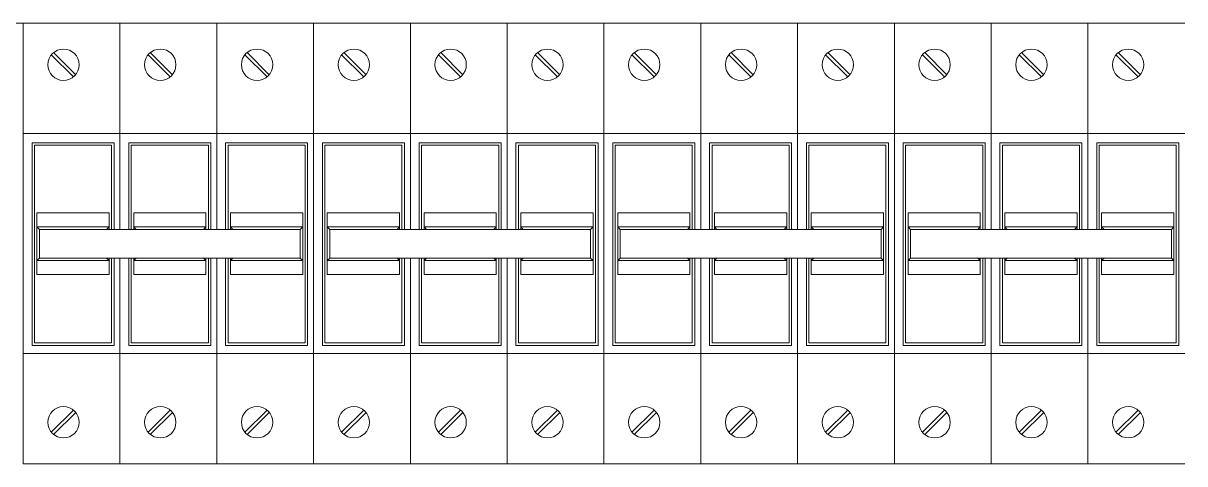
# Model space of a CAD drawing. Header units: millimetres. Extents: x 2046 to 14753, y 2361 to 29276.
# Drawn here: x 10101.03 to 10122.63, y 3659.49 to 3667.67 of the extents above; entities that cross this region are included whole.
import ezdxf

# ---------------------------------------------------------------- set-up
doc = ezdxf.new("R2010")
doc.units = ezdxf.units.MM

msp = doc.modelspace()

# ---------------------------------------------------------------- linework, layer by layer
at = {"lineweight": 9}
for p, q in [((10099.227, 3667.672), (10101.027, 3667.672)), ((10101.027, 3667.672), (10101.027, 3659.49)), ((10101.027, 3667.672), (10101.027, 3659.49)), ((10102.827, 3667.672), (10101.027, 3667.672)), ((10101.027, 3667.672), (10102.827, 3667.672)), ((10102.827, 3667.672), (10102.827, 3663.842)), ((10104.627, 3667.672), (10102.827, 3667.672)), ((10102.827, 3667.672), (10104.627, 3667.672)), ((10102.827, 3667.672), (10102.827, 3663.842)), ((10104.627, 3667.672), (10104.627, 3663.842)), ((10106.427, 3667.672), (10104.627, 3667.672)), ((10104.627, 3667.672), (10106.427, 3667.672)), ((10104.627, 3667.672), (10104.627, 3663.842)), ((10106.427, 3667.672), (10106.427, 3659.49)), ((10106.427, 3667.672), (10106.427, 3659.49)), ((10108.227, 3667.672), (10106.427, 3667.672)), ((10106.427, 3667.672), (10108.227, 3667.672)), ((10108.227, 3667.672), (10108.227, 3663.842)), ((10110.027, 3667.672), (10108.227, 3667.672)), ((10108.227, 3667.672), (10110.027, 3667.672)), ((10108.227, 3667.672), (10108.227, 3663.842)), ((10110.027, 3667.672), (10110.027, 3663.842)), ((10111.827, 3667.672), (10110.027, 3667.672)), ((10110.027, 3667.672), (10111.827, 3667.672)), ((10110.027, 3667.672), (10110.027, 3663.842)), ((10111.827, 3667.672), (10111.827, 3659.49)), ((10111.827, 3667.672), (10111.827, 3659.49)), ((10113.627, 3667.672), (10111.827, 3667.672)), ((10111.827, 3667.672), (10113.627, 3667.672)), ((10113.627, 3667.672), (10113.627, 3663.842)), ((10115.427, 3667.672), (10113.627, 3667.672)), ((10113.627, 3667.672), (10115.427, 3667.672)), ((10113.627, 3667.672), (10113.627, 3663.842)), ((10115.427, 3667.672), (10115.427, 3663.842)), ((10117.227, 3667.672), (10115.427, 3667.672)), ((10115.427, 3667.672), (10117.227, 3667.672)), ((10115.427, 3667.672), (10115.427, 3663.842)), ((10117.227, 3667.672), (10117.227, 3659.49)), ((10117.227, 3667.672), (10117.227, 3659.49)), ((10119.027, 3667.672), (10117.227, 3667.672)), ((10117.227, 3667.672), (10119.027, 3667.672)), ((10119.027, 3667.672), (10119.027, 3663.842)), ((10120.827, 3667.672), (10119.027, 3667.672)), ((10119.027, 3667.672), (10120.827, 3667.672)), ((10119.027, 3667.672), (10119.027, 3663.842)), ((10120.827, 3667.672), (10120.827, 3663.842)), ((10122.627, 3667.672), (10120.827, 3667.672)), ((10120.827, 3667.672), (10122.627, 3667.672)), ((10120.827, 3667.672), (10120.827, 3663.842)), ((10101.548, 3667.087), (10101.961, 3666.674)), ((10101.591, 3667.13), (10102.004, 3666.717)), ((10103.348, 3667.087), (10103.761, 3666.674)), ((10103.391, 3667.13), (10103.804, 3666.717)), ((10105.148, 3667.087), (10105.561, 3666.674)), ((10105.191, 3667.13), (10105.604, 3666.717)), ((10106.948, 3667.087), (10107.361, 3666.674)), ((10106.991, 3667.13), (10107.404, 3666.717)), ((10108.748, 3667.087), (10109.161, 3666.674)), ((10108.791, 3667.13), (10109.204, 3666.717)), ((10110.548, 3667.087), (10110.961, 3666.674)), ((10110.591, 3667.13), (10111.004, 3666.717)), ((10112.348, 3667.087), (10112.761, 3666.674)), ((10112.391, 3667.13), (10112.804, 3666.717)), ((10114.148, 3667.087), (10114.561, 3666.674)), ((10114.191, 3667.13), (10114.604, 3666.717)), ((10115.948, 3667.087), (10116.361, 3666.674)), ((10115.991, 3667.13), (10116.404, 3666.717)), ((10117.748, 3667.087), (10118.161, 3666.674)), ((10117.791, 3667.13), (10118.204, 3666.717)), ((10119.548, 3667.087), (10119.961, 3666.674)), ((10119.591, 3667.13), (10120.004, 3666.717)), ((10121.348, 3667.087), (10121.761, 3666.674)), ((10121.391, 3667.13), (10121.804, 3666.717)), ((10101.027, 3665.627), (10101.027, 3661.536)), ((10102.827, 3665.627), (10101.027, 3665.627)), ((10102.827, 3665.627), (10102.827, 3663.842)), ((10104.627, 3665.627), (10102.827, 3665.627)), ((10104.627, 3665.627), (10104.627, 3663.842)), ((10106.427, 3665.627), (10104.627, 3665.627)), ((10106.427, 3665.627), (10106.427, 3661.536)), ((10108.227, 3665.627), (10106.427, 3665.627)), ((10108.227, 3665.627), (10108.227, 3663.842)), ((10110.027, 3665.627), (10108.227, 3665.627)), ((10110.027, 3665.627), (10110.027, 3663.842)), ((10111.827, 3665.627), (10110.027, 3665.627)), ((10111.827, 3665.627), (10111.827, 3661.536)), ((10113.627, 3665.627), (10111.827, 3665.627)), ((10113.627, 3665.627), (10113.627, 3663.842)), ((10115.427, 3665.627), (10113.627, 3665.627)), ((10115.427, 3665.627), (10115.427, 3663.842)), ((10117.227, 3665.627), (10115.427, 3665.627)), ((10117.227, 3665.627), (10117.227, 3661.536)), ((10119.027, 3665.627), (10117.227, 3665.627)), ((10119.027, 3665.627), (10119.027, 3663.842)), ((10120.827, 3665.627), (10119.027, 3665.627)), ((10120.827, 3665.627), (10120.827, 3663.842)), ((10122.627, 3665.627), (10120.827, 3665.627)), ((10101.191, 3665.453), (10101.191, 3661.689)), ((10102.716, 3665.453), (10101.191, 3665.453)), ((10101.236, 3665.407), (10101.236, 3661.734)), ((10102.67, 3665.407), (10101.236, 3665.407)), ((10102.67, 3663.842), (10102.67, 3665.407)), ((10102.716, 3663.842), (10102.716, 3665.453)), ((10102.991, 3665.453), (10102.991, 3663.842)), ((10104.516, 3665.453), (10102.991, 3665.453)), ((10103.036, 3665.407), (10103.036, 3663.842)), ((10104.47, 3665.407), (10103.036, 3665.407)), ((10104.47, 3663.842), (10104.47, 3665.407)), ((10104.516, 3663.842), (10104.516, 3665.453)), ((10104.791, 3665.453), (10104.791, 3663.842)), ((10106.316, 3665.453), (10104.791, 3665.453)), ((10104.836, 3665.407), (10104.836, 3663.842)), ((10106.27, 3665.407), (10104.836, 3665.407)), ((10106.27, 3661.734), (10106.27, 3665.407)), ((10106.316, 3661.689), (10106.316, 3665.453)), ((10106.591, 3665.453), (10106.591, 3661.689)), ((10108.116, 3665.453), (10106.591, 3665.453)), ((10106.636, 3665.407), (10106.636, 3661.734)), ((10108.07, 3665.407), (10106.636, 3665.407)), ((10108.07, 3663.842), (10108.07, 3665.407)), ((10108.116, 3663.842), (10108.116, 3665.453)), ((10108.391, 3665.453), (10108.391, 3663.842)), ((10109.916, 3665.453), (10108.391, 3665.453)), ((10108.436, 3665.407), (10108.436, 3663.842)), ((10109.87, 3665.407), (10108.436, 3665.407)), ((10109.87, 3663.842), (10109.87, 3665.407)), ((10109.916, 3663.842), (10109.916, 3665.453)), ((10110.191, 3665.453), (10110.191, 3663.842)), ((10111.716, 3665.453), (10110.191, 3665.453)), ((10110.236, 3665.407), (10110.236, 3663.842)), ((10111.67, 3665.407), (10110.236, 3665.407)), ((10111.67, 3661.734), (10111.67, 3665.407)), ((10111.716, 3661.689), (10111.716, 3665.453)), ((10111.991, 3665.453), (10111.991, 3661.689)), ((10113.516, 3665.453), (10111.991, 3665.453)), ((10112.036, 3665.407), (10112.036, 3661.734)), ((10113.47, 3665.407), (10112.036, 3665.407)), ((10113.47, 3663.842), (10113.47, 3665.407)), ((10113.516, 3663.842), (10113.516, 3665.453)), ((10113.791, 3665.453), (10113.791, 3663.842)), ((10115.316, 3665.453), (10113.791, 3665.453)), ((10113.836, 3665.407), (10113.836, 3663.842)), ((10115.27, 3665.407), (10113.836, 3665.407)), ((10115.27, 3663.842), (10115.27, 3665.407)), ((10115.316, 3663.842), (10115.316, 3665.453)), ((10115.591, 3665.453), (10115.591, 3663.842)), ((10117.116, 3665.453), (10115.591, 3665.453)), ((10115.636, 3665.407), (10115.636, 3663.842)), ((10117.07, 3665.407), (10115.636, 3665.407)), ((10117.07, 3661.734), (10117.07, 3665.407)), ((10117.116, 3661.689), (10117.116, 3665.453)), ((10117.391, 3665.453), (10117.391, 3661.689)), ((10118.916, 3665.453), (10117.391, 3665.453)), ((10117.436, 3665.407), (10117.436, 3661.734)), ((10118.87, 3665.407), (10117.436, 3665.407)), ((10118.87, 3663.842), (10118.87, 3665.407)), ((10118.916, 3663.842), (10118.916, 3665.453)), ((10119.191, 3665.453), (10119.191, 3663.842)), ((10120.716, 3665.453), (10119.191, 3665.453)), ((10119.236, 3665.407), (10119.236, 3663.842)), ((10120.67, 3665.407), (10119.236, 3665.407)), ((10120.67, 3663.842), (10120.67, 3665.407)), ((10120.716, 3663.842), (10120.716, 3665.453)), ((10120.991, 3665.453), (10120.991, 3663.842)), ((10122.516, 3665.453), (10120.991, 3665.453)), ((10121.036, 3665.407), (10121.036, 3663.842)), ((10122.47, 3665.407), (10121.036, 3665.407)), ((10122.47, 3661.734), (10122.47, 3665.407)), ((10122.516, 3661.689), (10122.516, 3665.453)), ((10101.282, 3664.149), (10101.282, 3663.004)), ((10102.625, 3664.149), (10101.282, 3664.149)), ((10102.625, 3663.842), (10102.625, 3664.149)), ((10104.425, 3664.149), (10103.082, 3664.149)), ((10103.082, 3664.149), (10103.082, 3663.842)), ((10104.425, 3663.842), (10104.425, 3664.149)), ((10104.882, 3664.149), (10104.882, 3663.842)), ((10106.225, 3664.149), (10104.882, 3664.149)), ((10106.225, 3663.004), (10106.225, 3664.149)), ((10106.682, 3664.149), (10106.682, 3663.004)), ((10108.025, 3664.149), (10106.682, 3664.149)), ((10108.025, 3663.842), (10108.025, 3664.149)), ((10109.825, 3664.149), (10108.482, 3664.149)), ((10108.482, 3664.149), (10108.482, 3663.842)), ((10109.825, 3663.842), (10109.825, 3664.149)), ((10110.282, 3664.149), (10110.282, 3663.842)), ((10111.625, 3664.149), (10110.282, 3664.149)), ((10111.625, 3663.004), (10111.625, 3664.149)), ((10112.082, 3664.149), (10112.082, 3663.004)), ((10113.425, 3664.149), (10112.082, 3664.149)), ((10113.425, 3663.842), (10113.425, 3664.149)), ((10115.225, 3664.149), (10113.882, 3664.149)), ((10113.882, 3664.149), (10113.882, 3663.842)), ((10115.225, 3663.842), (10115.225, 3664.149)), ((10115.682, 3664.149), (10115.682, 3663.842)), ((10117.025, 3664.149), (10115.682, 3664.149)), ((10117.025, 3663.004), (10117.025, 3664.149)), ((10117.482, 3664.149), (10117.482, 3663.004)), ((10118.825, 3664.149), (10117.482, 3664.149)), ((10118.825, 3663.842), (10118.825, 3664.149)), ((10120.625, 3664.149), (10119.282, 3664.149)), ((10119.282, 3664.149), (10119.282, 3663.842)), ((10120.625, 3663.842), (10120.625, 3664.149)), ((10121.082, 3664.149), (10121.082, 3663.842)), ((10122.425, 3664.149), (10121.082, 3664.149)), ((10122.425, 3663.004), (10122.425, 3664.149)), ((10102.625, 3663.888), (10101.282, 3663.888)), ((10101.327, 3663.842), (10101.282, 3663.888)), ((10102.579, 3663.842), (10101.327, 3663.842)), ((10101.327, 3663.311), (10101.327, 3663.842)), ((10102.579, 3663.842), (10102.625, 3663.888)), ((10104.425, 3663.888), (10103.082, 3663.888)), ((10103.127, 3663.842), (10103.082, 3663.888)), ((10104.379, 3663.842), (10103.127, 3663.842)), ((10104.379, 3663.842), (10104.425, 3663.888)), ((10106.225, 3663.888), (10104.882, 3663.888)), ((10104.927, 3663.842), (10104.882, 3663.888)), ((10106.179, 3663.842), (10104.927, 3663.842)), ((10106.179, 3663.842), (10106.225, 3663.888)), ((10106.179, 3663.311), (10106.179, 3663.842)), ((10108.025, 3663.888), (10106.682, 3663.888)), ((10106.727, 3663.842), (10106.682, 3663.888)), ((10107.979, 3663.842), (10106.727, 3663.842)), ((10106.727, 3663.311), (10106.727, 3663.842)), ((10107.979, 3663.842), (10108.025, 3663.888)), ((10109.825, 3663.888), (10108.482, 3663.888)), ((10108.527, 3663.842), (10108.482, 3663.888)), ((10109.779, 3663.842), (10108.527, 3663.842)), ((10109.779, 3663.842), (10109.825, 3663.888)), ((10111.625, 3663.888), (10110.282, 3663.888)), ((10110.327, 3663.842), (10110.282, 3663.888)), ((10111.579, 3663.842), (10110.327, 3663.842)), ((10111.579, 3663.842), (10111.625, 3663.888)), ((10111.579, 3663.311), (10111.579, 3663.842)), ((10113.425, 3663.888), (10112.082, 3663.888)), ((10112.127, 3663.842), (10112.082, 3663.888)), ((10113.379, 3663.842), (10112.127, 3663.842)), ((10112.127, 3663.311), (10112.127, 3663.842)), ((10113.379, 3663.842), (10113.425, 3663.888)), ((10115.225, 3663.888), (10113.882, 3663.888)), ((10113.927, 3663.842), (10113.882, 3663.888)), ((10115.179, 3663.842), (10113.927, 3663.842)), ((10115.179, 3663.842), (10115.225, 3663.888)), ((10117.025, 3663.888), (10115.682, 3663.888)), ((10115.727, 3663.842), (10115.682, 3663.888)), ((10116.979, 3663.842), (10115.727, 3663.842)), ((10116.979, 3663.842), (10117.025, 3663.888)), ((10116.979, 3663.311), (10116.979, 3663.842)), ((10118.825, 3663.888), (10117.482, 3663.888)), ((10117.527, 3663.842), (10117.482, 3663.888)), ((10118.779, 3663.842), (10117.527, 3663.842)), ((10117.527, 3663.311), (10117.527, 3663.842)), ((10118.779, 3663.842), (10118.825, 3663.888)), ((10120.625, 3663.888), (10119.282, 3663.888)), ((10119.327, 3663.842), (10119.282, 3663.888)), ((10120.579, 3663.842), (10119.327, 3663.842)), ((10120.579, 3663.842), (10120.625, 3663.888)), ((10122.425, 3663.888), (10121.082, 3663.888)), ((10121.127, 3663.842), (10121.082, 3663.888)), ((10122.379, 3663.842), (10121.127, 3663.842)), ((10122.379, 3663.842), (10122.425, 3663.888)), ((10122.379, 3663.311), (10122.379, 3663.842)), ((10101.327, 3663.311), (10101.282, 3663.265)), ((10102.625, 3663.265), (10101.282, 3663.265)), ((10102.579, 3663.311), (10101.327, 3663.311)), ((10102.579, 3663.311), (10102.625, 3663.265)), ((10102.625, 3663.004), (10102.625, 3663.311)), ((10102.67, 3661.734), (10102.67, 3663.311)), ((10102.716, 3661.689), (10102.716, 3663.311)), ((10102.827, 3663.311), (10102.827, 3661.536)), ((10102.827, 3663.311), (10102.827, 3659.49)), ((10102.827, 3663.311), (10102.827, 3659.49)), ((10102.991, 3663.311), (10102.991, 3661.689)), ((10103.036, 3663.311), (10103.036, 3661.734)), ((10103.127, 3663.311), (10103.082, 3663.265)), ((10103.082, 3663.311), (10103.082, 3663.004)), ((10104.425, 3663.265), (10103.082, 3663.265)), ((10104.379, 3663.311), (10103.127, 3663.311)), ((10104.379, 3663.311), (10104.425, 3663.265)), ((10104.425, 3663.004), (10104.425, 3663.311)), ((10104.47, 3661.734), (10104.47, 3663.311)), ((10104.516, 3661.689), (10104.516, 3663.311)), ((10104.627, 3663.311), (10104.627, 3661.536)), ((10104.627, 3663.311), (10104.627, 3659.49)), ((10104.627, 3663.311), (10104.627, 3659.49)), ((10104.791, 3663.311), (10104.791, 3661.689)), ((10104.836, 3663.311), (10104.836, 3661.734)), ((10104.927, 3663.311), (10104.882, 3663.265)), ((10104.882, 3663.311), (10104.882, 3663.004)), ((10106.225, 3663.265), (10104.882, 3663.265)), ((10106.179, 3663.311), (10104.927, 3663.311)), ((10106.179, 3663.311), (10106.225, 3663.265)), ((10106.727, 3663.311), (10106.682, 3663.265)), ((10108.025, 3663.265), (10106.682, 3663.265)), ((10107.979, 3663.311), (10106.727, 3663.311)), ((10107.979, 3663.311), (10108.025, 3663.265)), ((10108.025, 3663.004), (10108.025, 3663.311)), ((10108.07, 3661.734), (10108.07, 3663.311)), ((10108.116, 3661.689), (10108.116, 3663.311)), ((10108.227, 3663.311), (10108.227, 3661.536)), ((10108.227, 3663.311), (10108.227, 3659.49)), ((10108.227, 3663.311), (10108.227, 3659.49)), ((10108.391, 3663.311), (10108.391, 3661.689)), ((10108.436, 3663.311), (10108.436, 3661.734)), ((10108.527, 3663.311), (10108.482, 3663.265)), ((10108.482, 3663.311), (10108.482, 3663.004)), ((10109.825, 3663.265), (10108.482, 3663.265)), ((10109.779, 3663.311), (10108.527, 3663.311)), ((10109.779, 3663.311), (10109.825, 3663.265)), ((10109.825, 3663.004), (10109.825, 3663.311)), ((10109.87, 3661.734), (10109.87, 3663.311)), ((10109.916, 3661.689), (10109.916, 3663.311)), ((10110.027, 3663.311), (10110.027, 3661.536)), ((10110.027, 3663.311), (10110.027, 3659.49)), ((10110.027, 3663.311), (10110.027, 3659.49)), ((10110.191, 3663.311), (10110.191, 3661.689)), ((10110.236, 3663.311), (10110.236, 3661.734)), ((10110.327, 3663.311), (10110.282, 3663.265)), ((10110.282, 3663.311), (10110.282, 3663.004)), ((10111.625, 3663.265), (10110.282, 3663.265)), ((10111.579, 3663.311), (10110.327, 3663.311)), ((10111.579, 3663.311), (10111.625, 3663.265)), ((10112.127, 3663.311), (10112.082, 3663.265)), ((10113.425, 3663.265), (10112.082, 3663.265)), ((10113.379, 3663.311), (10112.127, 3663.311)), ((10113.379, 3663.311), (10113.425, 3663.265)), ((10113.425, 3663.004), (10113.425, 3663.311)), ((10113.47, 3661.734), (10113.47, 3663.311)), ((10113.516, 3661.689), (10113.516, 3663.311)), ((10113.627, 3663.311), (10113.627, 3661.536)), ((10113.627, 3663.311), (10113.627, 3659.49)), ((10113.627, 3663.311), (10113.627, 3659.49)), ((10113.791, 3663.311), (10113.791, 3661.689)), ((10113.836, 3663.311), (10113.836, 3661.734)), ((10113.927, 3663.311), (10113.882, 3663.265)), ((10113.882, 3663.311), (10113.882, 3663.004)), ((10115.225, 3663.265), (10113.882, 3663.265)), ((10115.179, 3663.311), (10113.927, 3663.311)), ((10115.179, 3663.311), (10115.225, 3663.265)), ((10115.225, 3663.004), (10115.225, 3663.311)), ((10115.27, 3661.734), (10115.27, 3663.311)), ((10115.316, 3661.689), (10115.316, 3663.311)), ((10115.427, 3663.311), (10115.427, 3661.536)), ((10115.427, 3663.311), (10115.427, 3659.49)), ((10115.427, 3663.311), (10115.427, 3659.49)), ((10115.591, 3663.311), (10115.591, 3661.689)), ((10115.636, 3663.311), (10115.636, 3661.734)), ((10115.727, 3663.311), (10115.682, 3663.265)), ((10115.682, 3663.311), (10115.682, 3663.004)), ((10117.025, 3663.265), (10115.682, 3663.265)), ((10116.979, 3663.311), (10115.727, 3663.311)), ((10116.979, 3663.311), (10117.025, 3663.265)), ((10117.527, 3663.311), (10117.482, 3663.265)), ((10118.825, 3663.265), (10117.482, 3663.265)), ((10118.779, 3663.311), (10117.527, 3663.311)), ((10118.779, 3663.311), (10118.825, 3663.265)), ((10118.825, 3663.004), (10118.825, 3663.311)), ((10118.87, 3661.734), (10118.87, 3663.311)), ((10118.916, 3661.689), (10118.916, 3663.311)), ((10119.027, 3663.311), (10119.027, 3661.536)), ((10119.027, 3663.311), (10119.027, 3659.49)), ((10119.027, 3663.311), (10119.027, 3659.49)), ((10119.191, 3663.311), (10119.191, 3661.689)), ((10119.236, 3663.311), (10119.236, 3661.734)), ((10119.327, 3663.311), (10119.282, 3663.265)), ((10119.282, 3663.311), (10119.282, 3663.004)), ((10120.625, 3663.265), (10119.282, 3663.265)), ((10120.579, 3663.311), (10119.327, 3663.311)), ((10120.579, 3663.311), (10120.625, 3663.265)), ((10120.625, 3663.004), (10120.625, 3663.311)), ((10120.67, 3661.734), (10120.67, 3663.311)), ((10120.716, 3661.689), (10120.716, 3663.311)), ((10120.827, 3663.311), (10120.827, 3661.536)), ((10120.827, 3663.311), (10120.827, 3659.49)), ((10120.827, 3663.311), (10120.827, 3659.49)), ((10120.991, 3663.311), (10120.991, 3661.689)), ((10121.036, 3663.311), (10121.036, 3661.734)), ((10121.127, 3663.311), (10121.082, 3663.265)), ((10121.082, 3663.311), (10121.082, 3663.004)), ((10122.425, 3663.265), (10121.082, 3663.265)), ((10122.379, 3663.311), (10121.127, 3663.311)), ((10122.379, 3663.311), (10122.425, 3663.265)), ((10101.282, 3663.004), (10102.625, 3663.004)), ((10103.082, 3663.004), (10104.425, 3663.004)), ((10104.882, 3663.004), (10106.225, 3663.004)), ((10106.682, 3663.004), (10108.025, 3663.004)), ((10108.482, 3663.004), (10109.825, 3663.004)), ((10110.282, 3663.004), (10111.625, 3663.004)), ((10112.082, 3663.004), (10113.425, 3663.004)), ((10113.882, 3663.004), (10115.225, 3663.004)), ((10115.682, 3663.004), (10117.025, 3663.004)), ((10117.482, 3663.004), (10118.825, 3663.004)), ((10119.282, 3663.004), (10120.625, 3663.004)), ((10121.082, 3663.004), (10122.425, 3663.004)), ((10101.191, 3661.689), (10102.716, 3661.689)), ((10101.236, 3661.734), (10102.67, 3661.734)), ((10102.991, 3661.689), (10104.516, 3661.689)), ((10103.036, 3661.734), (10104.47, 3661.734)), ((10104.791, 3661.689), (10106.316, 3661.689)), ((10104.836, 3661.734), (10106.27, 3661.734)), ((10106.591, 3661.689), (10108.116, 3661.689)), ((10106.636, 3661.734), (10108.07, 3661.734)), ((10108.391, 3661.689), (10109.916, 3661.689)), ((10108.436, 3661.734), (10109.87, 3661.734)), ((10110.191, 3661.689), (10111.716, 3661.689)), ((10110.236, 3661.734), (10111.67, 3661.734)), ((10111.991, 3661.689), (10113.516, 3661.689)), ((10112.036, 3661.734), (10113.47, 3661.734)), ((10113.791, 3661.689), (10115.316, 3661.689)), ((10113.836, 3661.734), (10115.27, 3661.734)), ((10115.591, 3661.689), (10117.116, 3661.689)), ((10115.636, 3661.734), (10117.07, 3661.734)), ((10117.391, 3661.689), (10118.916, 3661.689)), ((10117.436, 3661.734), (10118.87, 3661.734)), ((10119.191, 3661.689), (10120.716, 3661.689)), ((10119.236, 3661.734), (10120.67, 3661.734)), ((10120.991, 3661.689), (10122.516, 3661.689)), ((10121.036, 3661.734), (10122.47, 3661.734)), ((10101.027, 3661.536), (10102.827, 3661.536)), ((10102.827, 3661.536), (10104.627, 3661.536)), ((10104.627, 3661.536), (10106.427, 3661.536)), ((10106.427, 3661.536), (10108.227, 3661.536)), ((10108.227, 3661.536), (10110.027, 3661.536)), ((10110.027, 3661.536), (10111.827, 3661.536)), ((10111.827, 3661.536), (10113.627, 3661.536)), ((10113.627, 3661.536), (10115.427, 3661.536)), ((10115.427, 3661.536), (10117.227, 3661.536)), ((10117.227, 3661.536), (10119.027, 3661.536)), ((10119.027, 3661.536), (10120.827, 3661.536)), ((10120.827, 3661.536), (10122.627, 3661.536)), ((10101.548, 3660.076), (10101.961, 3660.488)), ((10101.591, 3660.032), (10102.004, 3660.445)), ((10103.348, 3660.076), (10103.761, 3660.488)), ((10103.391, 3660.032), (10103.804, 3660.445)), ((10105.148, 3660.076), (10105.561, 3660.488)), ((10105.191, 3660.032), (10105.604, 3660.445)), ((10106.948, 3660.076), (10107.361, 3660.488)), ((10106.991, 3660.032), (10107.404, 3660.445)), ((10108.748, 3660.076), (10109.161, 3660.488)), ((10108.791, 3660.032), (10109.204, 3660.445)), ((10110.548, 3660.076), (10110.961, 3660.488)), ((10110.591, 3660.032), (10111.004, 3660.445)), ((10112.348, 3660.076), (10112.761, 3660.488)), ((10112.391, 3660.032), (10112.804, 3660.445)), ((10114.148, 3660.076), (10114.561, 3660.488)), ((10114.191, 3660.032), (10114.604, 3660.445)), ((10115.948, 3660.076), (10116.361, 3660.488)), ((10115.991, 3660.032), (10116.404, 3660.445)), ((10117.748, 3660.076), (10118.161, 3660.488)), ((10117.791, 3660.032), (10118.204, 3660.445)), ((10119.548, 3660.076), (10119.961, 3660.488)), ((10119.591, 3660.032), (10120.004, 3660.445)), ((10121.348, 3660.076), (10121.761, 3660.488)), ((10121.391, 3660.032), (10121.804, 3660.445)), ((10101.027, 3659.49), (10102.827, 3659.49)), ((10102.827, 3659.49), (10104.627, 3659.49)), ((10104.627, 3659.49), (10106.427, 3659.49)), ((10106.427, 3659.49), (10108.227, 3659.49)), ((10108.227, 3659.49), (10110.027, 3659.49)), ((10110.027, 3659.49), (10111.827, 3659.49)), ((10111.827, 3659.49), (10113.627, 3659.49)), ((10113.627, 3659.49), (10115.427, 3659.49)), ((10115.427, 3659.49), (10117.227, 3659.49)), ((10117.227, 3659.49), (10119.027, 3659.49)), ((10119.027, 3659.49), (10120.827, 3659.49)), ((10120.827, 3659.49), (10122.627, 3659.49))]:
    msp.add_line(p, q, dxfattribs=at)
for points in [[(10101.327, 3663.842), (10106.179, 3663.842), (10106.179, 3663.311), (10101.327, 3663.311)], [(10106.727, 3663.842), (10111.579, 3663.842), (10111.579, 3663.311), (10106.727, 3663.311)], [(10112.127, 3663.842), (10116.979, 3663.842), (10116.979, 3663.311), (10112.127, 3663.311)], [(10117.527, 3663.842), (10122.379, 3663.842), (10122.379, 3663.311), (10117.527, 3663.311)]]:
    msp.add_lwpolyline(points, close=True, dxfattribs=at)
at = {"lineweight": 9, "extrusion": (0, 0, -1)}
for centre in [(10101.776, 3666.902), (10103.576, 3666.902), (10105.376, 3666.902), (10107.176, 3666.902), (10108.976, 3666.902), (10110.776, 3666.902), (10112.576, 3666.902), (10114.376, 3666.902), (10116.176, 3666.902), (10117.976, 3666.902), (10119.776, 3666.902), (10121.576, 3666.902), (10101.776, 3660.26), (10103.576, 3660.26), (10105.376, 3660.26), (10107.176, 3660.26), (10108.976, 3660.26), (10110.776, 3660.26), (10112.576, 3660.26), (10114.376, 3660.26), (10116.176, 3660.26), (10117.976, 3660.26), (10119.776, 3660.26), (10121.576, 3660.26)]:
    msp.add_ellipse(centre, major_axis=(-0.206, 0.206), ratio=1, start_param=5.497787, end_param=11.780972, dxfattribs=at)

doc.saveas('drawing.dxf')
